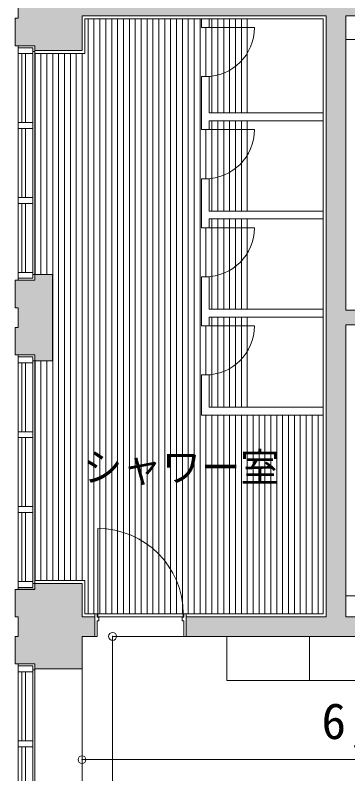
# Model space of a CAD drawing. Units: millimetres, scale not verified. Extents: x -61855 to 52913, y -114842 to -21833.
# Drawn here: x -54947 to -51562, y -67840 to -60108 of the extents above; entities that cross this region are included whole.
import ezdxf
from ezdxf.enums import TextEntityAlignment as Align

# ---------------------------------------------------------------- set-up
doc = ezdxf.new("R2010")
doc.units = ezdxf.units.MM
doc.header["$LTSCALE"] = 200
doc.header["$PDMODE"] = 32
doc.header["$PDSIZE"] = 80
for name, color, linetype, lineweight in [('0-1_躯体', 7, 'Continuous', 9), ('0-2_建具', 7, 'Continuous', 9), ('0-3_仕上', 4, 'Continuous', 5), ('0-5_設備機器', 7, 'Continuous', 9), ('0-6_寸法', 4, 'Continuous', 5)]:
    doc.layers.add(name, color=color, linetype=linetype, lineweight=lineweight)
doc.layers.add('0-4_室名', color=7, linetype='Continuous')
doc.styles.add('・', font='')
doc.styles.add('ＭＳ ゴシック', font='')
doc.styles.get('・').set_extended_font_data('・')
doc.styles.get('ＭＳ ゴシック').set_extended_font_data('MS Gothic')

msp = doc.modelspace()

# ---------------------------------------------------------------- linework, layer by layer
at = {"layer": '0-1_躯体'}
for p, q in [((-54136.8, -60115), (-54266.8, -60115)), ((-54266.8, -60470), (-54266.8, -60115)), ((-54236.8, -60145), (-54236.8, -60500)), ((-54236.8, -60145), (-53095.1, -60145)), ((-51781.8, -60115), (-54210.4, -60115)), ((-51811.8, -60145), (-53206.8, -60145)), ((-53051.8, -60235), (-53051.8, -60145)), ((-51781.8, -60115), (-51781.8, -66240)), ((-51581.8, -60115), (-51581.8, -63115)), ((-51581.8, -60115), (-48591.8, -60115)), ((-51581.8, -60355), (-48111.8, -60355)), ((-54946.8, -60420), (-54746.8, -60420)), ((-54746.8, -60420), (-54946.8, -60420)), ((-54746.8, -62810), (-54746.8, -60420)), ((-54746.8, -60470), (-54266.8, -60470)), ((-54746.8, -60500), (-54236.8, -60500)), ((-53051.8, -60735), (-52971.8, -60735)), ((-53051.8, -61275), (-53051.8, -60735)), ((-52971.8, -61105), (-52971.8, -60735)), ((-52971.8, -61105), (-51811.8, -61105)), ((-52971.8, -61185), (-51811.8, -61185)), ((-51860.1, -61185), (-52122.7, -61185)), ((-53051.8, -61775), (-52971.8, -61775)), ((-53051.8, -62275), (-53051.8, -61775)), ((-52971.8, -62105), (-52971.8, -61775)), ((-51907.8, -62105), (-52971.8, -62105)), ((-52069.7, -62105), (-52106.8, -62105)), ((-52037.8, -62105), (-51811.8, -62105)), ((-52971.8, -62275), (-52971.8, -62185)), ((-51907.8, -62185), (-52971.8, -62185)), ((-52069.7, -62185), (-52106.8, -62185)), ((-52037.8, -62185), (-51811.8, -62185)), ((-53051.8, -62275), (-52971.8, -62275)), ((-54566.8, -62750), (-54746.8, -62750)), ((-54566.8, -63630), (-54566.8, -62750)), ((-53051.8, -62775), (-52971.8, -62775)), ((-53051.8, -63275), (-53051.8, -62775)), ((-52971.8, -63105), (-52971.8, -62775)), ((-54746.8, -62810), (-54946.8, -62810)), ((-54946.8, -63090), (-54946.8, -62810)), ((-54946.8, -63090), (-54916.8, -63090)), ((-52006, -63105), (-52971.8, -63105)), ((-52122.7, -63105), (-51811.8, -63105)), ((-51581.8, -63115), (-48111.8, -63115)), ((-52006, -63185), (-52971.8, -63185)), ((-52122.7, -63185), (-51811.8, -63185)), ((-51581.8, -63265), (-51581.8, -66025)), ((-51581.8, -63265), (-48111.8, -63265)), ((-54746.8, -65960), (-54746.8, -63570)), ((-54566.8, -63630), (-54746.8, -63630)), ((-53051.8, -63775), (-52971.8, -63775)), ((-53051.8, -64185), (-53051.8, -63775)), ((-52971.8, -64105), (-52971.8, -63775)), ((-52971.8, -64105), (-52837.6, -64105)), ((-52849.6, -64105), (-51811.8, -64105)), ((-53051.8, -64185), (-52837.6, -64185)), ((-52849.6, -64185), (-51811.8, -64185)), ((-54236.8, -65870), (-54746.8, -65870)), ((-54236.8, -65870), (-54236.8, -66210)), ((-51581.8, -66240), (-51581.8, -65863.5)), ((-54266.8, -65900), (-54746.8, -65900)), ((-54266.8, -65900), (-54266.8, -66240)), ((-54746.8, -65960), (-54946.8, -65960)), ((-54946.8, -66240), (-54946.8, -65960)), ((-51581.8, -66025), (-48111.8, -66025)), ((-54946.8, -66240), (-54916.8, -66240)), ((-54136.8, -66240), (-54266.8, -66240)), ((-54136.8, -66210), (-54236.8, -66210)), ((-54136.8, -66210), (-54236.8, -66210)), ((-54136.8, -66210), (-54136.8, -66440)), ((-53206.8, -66440), (-53206.8, -66210)), ((-51811.8, -66210), (-53206.8, -66210)), ((-51781.8, -66240), (-53206.8, -66240)), ((-51581.8, -66240), (-48591.8, -66240)), ((-54136.8, -66440), (-54266.8, -66440)), ((-54266.8, -66770), (-54266.8, -66440)), ((-48591.8, -66440), (-53206.8, -66440)), ((-54746.8, -66720), (-54946.8, -66720)), ((-54946.8, -66720), (-54746.8, -66720)), ((-54746.8, -69110), (-54746.8, -66720)), ((-54746.8, -66770), (-54266.8, -66770))]:
    msp.add_line(p, q, dxfattribs=at)
for points in [[(-54946.8, -60420), (-54946.8, -60140), (-54916.8, -60140), (-54916.8, -59940)], [(-53206.8, -60145), (-51811.8, -60145), (-51811.8, -66210)], [(-53051.8, -60235), (-52971.8, -60235), (-52971.8, -60145)], [(-53051.8, -61275), (-52971.8, -61275), (-52971.8, -61185)], [(-54746.8, -63570), (-54946.8, -63570), (-54946.8, -63290), (-54916.8, -63290), (-54916.8, -63090)], [(-53051.8, -63275), (-52971.8, -63275), (-52971.8, -63185)], [(-54946.8, -66720), (-54946.8, -66440), (-54916.8, -66440), (-54916.8, -66240)]]:
    msp.add_lwpolyline(points, dxfattribs=at)
at = {"layer": '0-1_躯体', "color": 9}
for points in [[(-54746.8, -60420.1), (-54746.8, -59660), (-54916.8, -60420.1), (-54916.8, -59660)], [(-54746.8, -59660), (-54746.8, -60420.1), (-54266.8, -59660), (-54266.8, -60420.1)], [(-54266.8, -59935), (-54266.8, -60115), (-48591.8, -59935), (-48591.8, -60115)], [(-54946.8, -60420), (-54916.8, -60420), (-54946.8, -60140), (-54916.8, -60140)], [(-51581.8, -66440), (-51581.8, -60115), (-51781.8, -66440), (-51781.8, -60115)], [(-54266.8, -60470), (-54266.8, -60420.1), (-54746.8, -60470), (-54746.8, -60420.1)], [(-54746.8, -63630), (-54566.8, -63630), (-54746.8, -62750), (-54566.8, -62750)], [(-54566.8, -63630), (-54566.8, -62750), (-54744.9, -63630), (-54744.9, -62750)], [(-54746.8, -62810), (-54946.8, -62810), (-54746.8, -63090), (-54946.8, -63090)], [(-54916.8, -63090), (-54916.8, -63290), (-54746.8, -63090), (-54746.8, -63290)], [(-48111.8, -63265), (-48111.8, -63115), (-51581.8, -63265), (-51581.8, -63115)], [(-54746.8, -63570), (-54746.8, -63290), (-54946.8, -63570), (-54946.8, -63290)], [(-54266.8, -66770), (-54266.8, -65900), (-54746.8, -66770), (-54746.8, -65900)], [(-54946.8, -66240), (-54746.8, -66240), (-54946.8, -65960), (-54746.8, -65960)], [(-54746.8, -66440), (-54746.8, -66240), (-54916.8, -66440), (-54916.8, -66240)], [(-54136.8, -66440), (-54136.8, -66240), (-54266.8, -66440), (-54266.8, -66240)], [(-53206.8, -66440), (-51781.8, -66440), (-53206.8, -66240), (-51781.8, -66240)], [(-48591.8, -66440), (-48591.8, -66240), (-51581.8, -66440), (-51581.8, -66240)], [(-54746.8, -66720.1), (-54746.8, -66440), (-54946.8, -66720.1), (-54946.8, -66440)]]:
    msp.add_solid(points, dxfattribs=at)
at = {"layer": '0-2_建具'}
for p, q in [((-53011.8, -60235), (-53051.8, -60235)), ((-54916.8, -60455.3), (-54916.8, -60420.1)), ((-54746.8, -60420.1), (-54916.8, -60420.1)), ((-54916.8, -60440), (-54766.8, -60440)), ((-54916.8, -60455.3), (-54916.8, -62809.9)), ((-54766.8, -62790), (-54766.8, -60440)), ((-54746.8, -60420.1), (-54746.8, -62790)), ((-54916.8, -60500), (-54766.8, -60500)), ((-54879.3, -60500), (-54879.3, -61203.7)), ((-54841.8, -60500), (-54841.8, -61203.7)), ((-54746.8, -60480), (-54766.8, -60480)), ((-53051.8, -60735), (-53011.8, -60735)), ((-54916.8, -61203.7), (-54766.8, -61203.7)), ((-54916.8, -61263.7), (-54766.8, -61263.7)), ((-54879.3, -61263.7), (-54879.3, -61967)), ((-54841.8, -61263.7), (-54841.8, -61967)), ((-53011.8, -61275), (-53051.8, -61275)), ((-53051.8, -61775), (-53011.8, -61775)), ((-54916.8, -61967), (-54766.8, -61967)), ((-54916.8, -62027), (-54766.8, -62027)), ((-54879.3, -62730), (-54879.3, -62027)), ((-54841.8, -62730), (-54841.8, -62027)), ((-53011.8, -62275), (-53051.8, -62275)), ((-54916.8, -62730), (-54766.8, -62730)), ((-54766.8, -62749.9), (-54746.8, -62749.9)), ((-54746.8, -62809.9), (-54746.8, -62749.9)), ((-53051.8, -62775), (-53011.8, -62775)), ((-54916.8, -62790), (-54766.8, -62790)), ((-54746.8, -62809.9), (-54916.8, -62809.9)), ((-53011.8, -63275), (-53051.8, -63275)), ((-54916.8, -63605.3), (-54916.8, -63570.1)), ((-54746.8, -63570.1), (-54916.8, -63570.1)), ((-54916.8, -63590), (-54766.8, -63590)), ((-54916.8, -63605.3), (-54916.8, -65959.9)), ((-54766.8, -65940), (-54766.8, -63590)), ((-54746.8, -63630), (-54766.8, -63630)), ((-54746.8, -63570.1), (-54746.8, -65940)), ((-54916.8, -63650), (-54766.8, -63650)), ((-54879.3, -63650), (-54879.3, -64353.7)), ((-54841.8, -63650), (-54841.8, -64353.7)), ((-53051.8, -63775), (-53011.8, -63775)), ((-54916.8, -64353.7), (-54766.8, -64353.7)), ((-54916.8, -64413.7), (-54766.8, -64413.7)), ((-54879.3, -64413.7), (-54879.3, -65117)), ((-54841.8, -64413.7), (-54841.8, -65117)), ((-54916.8, -65117), (-54766.8, -65117)), ((-54916.8, -65177), (-54766.8, -65177)), ((-54879.3, -65880), (-54879.3, -65177)), ((-54841.8, -65880), (-54841.8, -65177)), ((-54916.8, -65880), (-54766.8, -65880)), ((-54916.8, -65940), (-54766.8, -65940)), ((-54766.8, -65899.9), (-54746.8, -65899.9)), ((-54746.8, -65959.9), (-54746.8, -65899.9)), ((-54746.8, -65959.9), (-54916.8, -65959.9)), ((-54136.8, -66210), (-54111.8, -66210)), ((-54136.8, -66210), (-54136.8, -66440)), ((-54111.8, -66210), (-54111.8, -66245)), ((-54111.8, -66245), (-54096.8, -66245)), ((-54106.8, -66210), (-53236.8, -66210)), ((-54106.8, -66210), (-54106.8, -66240)), ((-54106.8, -66240), (-53236.8, -66240)), ((-54096.8, -66245), (-54096.8, -66280)), ((-53246.8, -66245), (-53246.8, -66280)), ((-53236.8, -66210), (-53236.8, -66240)), ((-53206.8, -66210), (-53206.8, -66440)), ((-54096.8, -66280), (-54111.8, -66280)), ((-54111.8, -66280), (-54111.8, -66440)), ((-53246.8, -66280), (-53231.8, -66280)), ((-53231.8, -66280), (-53231.8, -66440)), ((-54111.8, -66440), (-54136.8, -66440)), ((-53231.8, -66440), (-53206.8, -66440)), ((-54916.8, -66755.3), (-54916.8, -66720.1)), ((-54746.8, -66720.1), (-54916.8, -66720.1)), ((-54746.8, -66720.1), (-54746.8, -69090)), ((-54916.8, -66740), (-54766.8, -66740)), ((-54916.8, -66755.3), (-54916.8, -69109.9)), ((-54916.8, -66800), (-54766.8, -66800)), ((-54879.3, -66800), (-54879.3, -67503.7)), ((-54841.8, -66800), (-54841.8, -67503.7)), ((-54766.8, -69090), (-54766.8, -66740)), ((-54746.8, -66780), (-54766.8, -66780)), ((-54916.8, -67503.7), (-54766.8, -67503.7)), ((-54916.8, -67563.7), (-54766.8, -67563.7)), ((-54879.3, -67563.7), (-54879.3, -68267)), ((-54841.8, -67563.7), (-54841.8, -68267))]:
    msp.add_line(p, q, dxfattribs=at)
at = {"layer": '0-2_建具', "color": 4, "lineweight": 5}
for p, q in [((-53011.8, -60235), (-52511.8, -60235)), ((-53011.8, -61275), (-52511.8, -61275)), ((-53011.8, -62275), (-52511.8, -62275)), ((-53011.8, -63275), (-52511.8, -63275)), ((-54106.8, -66210), (-54106.8, -65340))]:
    msp.add_line(p, q, dxfattribs=at)
at = {"layer": '0-2_建具'}
msp.add_lwpolyline([(-53206.8, -66210), (-53231.8, -66210), (-53231.8, -66245), (-53246.8, -66245)], dxfattribs=at)
at = {"layer": '0-2_建具', "color": 4, "lineweight": 5}
for centre, radius, start, end in [((-53011.8, -60235), 500, 270, 0), ((-53011.8, -61275), 500, 270, 0), ((-53011.8, -62275), 500, 270, 0), ((-53011.8, -63275), 500, 270, 0), ((-54106.8, -66210), 870, 0, 90)]:
    msp.add_arc(centre, radius, start, end, dxfattribs=at)
at = {"layer": '0-3_仕上'}
for p, q in [((-54204.9, -60145), (-54204.9, -66210)), ((-54144.9, -60145), (-54144.9, -66210)), ((-54084.9, -60145), (-54084.9, -66210)), ((-54024.9, -60145), (-54024.9, -66210)), ((-53964.9, -60145), (-53964.9, -66210)), ((-53904.9, -60145), (-53904.9, -66210)), ((-53844.9, -60145), (-53844.9, -66210)), ((-53784.9, -60145), (-53784.9, -66210)), ((-53724.9, -60145), (-53724.9, -66210)), ((-53664.9, -60145), (-53664.9, -66210)), ((-53604.9, -60145), (-53604.9, -66210)), ((-53544.9, -60145), (-53544.9, -66210)), ((-53484.9, -60145), (-53484.9, -66210)), ((-53424.9, -60145), (-53424.9, -66210)), ((-53364.9, -60145), (-53364.9, -66210)), ((-53304.9, -60145), (-53304.9, -66210)), ((-53244.9, -60145), (-53244.9, -66210)), ((-53184.9, -60145), (-53184.9, -66210)), ((-53124.9, -60145), (-53124.9, -66210)), ((-53064.9, -60145), (-53064.9, -66210)), ((-52944.9, -60145), (-52944.9, -61105)), ((-52884.9, -60145), (-52884.9, -61105)), ((-52824.9, -60145), (-52824.9, -61105)), ((-52764.9, -60145), (-52764.9, -61105)), ((-52704.9, -60145), (-52704.9, -61105)), ((-52644.9, -60145), (-52644.9, -61105)), ((-52584.9, -60145), (-52584.9, -61105)), ((-53004.9, -60235), (-53004.9, -60735)), ((-54744.9, -60500), (-54744.9, -62750)), ((-54684.9, -60500), (-54684.9, -62750)), ((-54624.9, -60500), (-54624.9, -62750)), ((-54564.9, -60500), (-54564.9, -65870)), ((-54504.9, -60500), (-54504.9, -65870)), ((-54444.9, -60500), (-54444.9, -65870)), ((-54384.9, -60500), (-54384.9, -65870)), ((-54324.9, -60500), (-54324.9, -65870)), ((-54264.9, -60500), (-54264.9, -65870)), ((-52944.9, -61185), (-52944.9, -62105)), ((-52884.9, -61185), (-52884.9, -62105)), ((-52824.9, -61185), (-52824.9, -62105)), ((-52764.9, -61185), (-52764.9, -62105)), ((-52704.9, -61185), (-52704.9, -62105)), ((-52644.9, -61185), (-52644.9, -62105)), ((-52584.9, -61185), (-52584.9, -62105)), ((-53004.9, -61275), (-53004.9, -61775)), ((-52944.9, -62185), (-52944.9, -63105)), ((-52884.9, -62185), (-52884.9, -63105)), ((-52824.9, -62185), (-52824.9, -63105)), ((-52764.9, -62185), (-52764.9, -63105)), ((-52704.9, -62185), (-52704.9, -63105)), ((-52644.9, -62185), (-52644.9, -63105)), ((-52584.9, -62185), (-52584.9, -63105)), ((-53004.9, -62275), (-53004.9, -62775)), ((-52944.9, -63185), (-52944.9, -64105)), ((-52884.9, -63185), (-52884.9, -64105)), ((-52824.9, -63185), (-52824.9, -64105)), ((-52764.9, -63185), (-52764.9, -64105)), ((-52704.9, -63185), (-52704.9, -64105)), ((-52644.9, -63185), (-52644.9, -64105)), ((-52584.9, -63185), (-52584.9, -64105)), ((-53004.9, -63275), (-53004.9, -63774.9)), ((-54744.9, -63630), (-54744.9, -65870)), ((-54684.9, -63630), (-54684.9, -65870)), ((-54624.9, -63630), (-54624.9, -65870)), ((-53004.9, -64185), (-53004.9, -66210)), ((-52944.9, -64185), (-52944.9, -66210)), ((-52884.9, -64185), (-52884.9, -66210)), ((-52824.9, -64185), (-52824.9, -66210)), ((-52764.9, -64185), (-52764.9, -66210)), ((-52704.9, -64185), (-52704.9, -66210)), ((-52644.9, -64185), (-52644.9, -66210)), ((-52584.9, -64185), (-52584.9, -66210)), ((-52524.9, -64185), (-52524.9, -66210)), ((-52464.9, -64185), (-52464.9, -66210)), ((-52404.9, -64185), (-52404.9, -66210)), ((-52344.9, -64185), (-52344.9, -66210)), ((-52284.9, -64185), (-52284.9, -66210)), ((-52224.9, -64185), (-52224.9, -66210)), ((-52164.9, -64185), (-52164.9, -66210)), ((-52104.9, -64185), (-52104.9, -66210)), ((-52044.9, -64185), (-52044.9, -66210)), ((-51984.9, -64185), (-51984.9, -66210)), ((-51924.9, -64185), (-51924.9, -66210)), ((-51864.9, -64185), (-51864.9, -66210))]:
    msp.add_line(p, q, dxfattribs=at)
at = {"layer": '0-5_設備機器'}
for p, q in [((-54746.8, -66770), (-54746.8, -69049.9)), ((-54266.8, -66770), (-54746.8, -66770)), ((-54266.8, -72200), (-54266.8, -66770))]:
    msp.add_line(p, q, dxfattribs=at)
at = {"layer": '0-5_設備機器', "color": 2, "lineweight": 5}
for points in [[(-51951.8, -66890), (-51951.8, -66440), (-52791.8, -66440), (-52791.8, -66890)], [(-51111.8, -66890), (-51111.8, -66440), (-51951.8, -66440), (-51951.8, -66890)]]:
    msp.add_lwpolyline(points, close=True, dxfattribs=at)
at = {"layer": '0-6_寸法'}
for p, q in [((-53955.9, -66440), (-53066, -66440)), ((-53955.9, -66440), (-53955.9, -72535)), ((-48141.8, -67695.7), (-54266.8, -67695.7))]:
    msp.add_line(p, q, dxfattribs=at)
for p in [(-53955.9, -66440), (-54266.8, -67695.7)]:
    msp.add_point(p, dxfattribs=at)

# ---------------------------------------------------------------- texts
at = {"layer": '0-4_室名', "style": '・'}
msp.add_text('シャワー室', height=293.3, dxfattribs=at).set_placement((-54256.3, -64950), align=Align.BOTTOM_LEFT)
at = {"layer": '0-6_寸法', "style": 'ＭＳ ゴシック'}
msp.add_text('6,125', height=366.6, dxfattribs=at).set_placement((-51829.3, -67595.7), align=Align.BOTTOM_LEFT)

doc.saveas('drawing.dxf')
